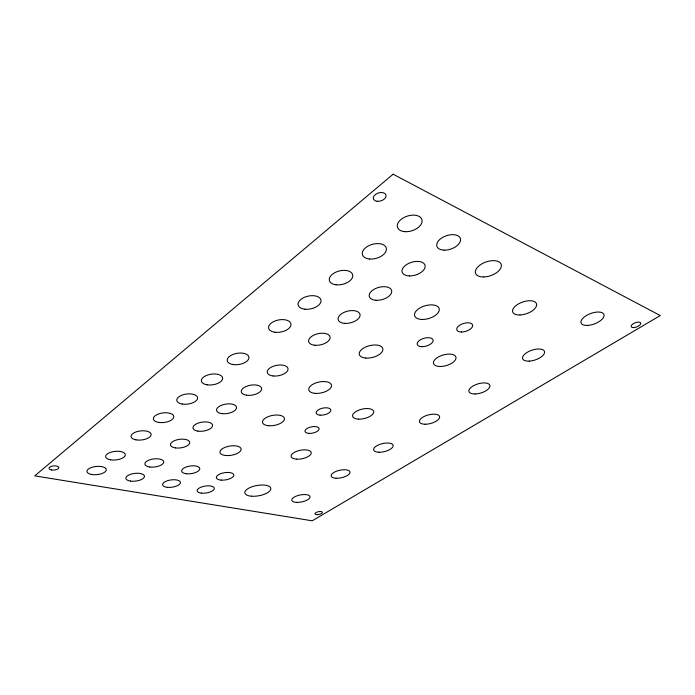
<?xml version="1.0" encoding="UTF-8"?>
<svg xmlns="http://www.w3.org/2000/svg" width="695" height="695" viewBox="0 0 695 695"><rect width="100%" height="100%" fill="white"/><g stroke="black" fill="none" stroke-linecap="round" stroke-linejoin="round"><path stroke-width="1.04" d="M393.127 174.193L34.75 475.875L312.229 520.807L660.25 315.556L393.127 174.193M421.726 346.683A8.244 4.074 -15.7 0 0 433.107 340.159A8.244 4.074 -15.7 0 0 420.553 339.699A8.244 4.074 -15.7 0 0 421.726 346.683M320.039 415.141A7.515 3.44 -11.9 0 0 330.881 410.128A7.515 3.44 -11.9 0 0 319.561 409.164A7.515 3.44 -11.9 0 0 320.039 415.141M251.547 496.213A13.205 5.23 -10 0 0 270.859 488.602A13.205 5.23 -10 0 0 251.069 487.117A13.205 5.23 -10 0 0 251.547 496.213M461.532 332.01A8.288 4.101 -17.2 0 0 472.643 325.078A8.288 4.101 -17.2 0 0 459.882 325.104A8.288 4.101 -17.2 0 0 461.532 332.01M308.797 433.393A7.219 3.197 -11.5 0 0 319.135 428.676A7.219 3.197 -11.5 0 0 308.206 427.877A7.219 3.197 -11.5 0 0 308.797 433.393M405.359 231.696A12.823 7.68 -17.6 0 0 421.969 219.69A12.823 7.68 -17.6 0 0 401.78 218.873A12.823 7.68 -17.6 0 0 405.359 231.696M369.697 259.018A12.388 7.271 -15.5 0 0 386.342 248.237A12.388 7.271 -15.5 0 0 367.012 246.708A12.388 7.271 -15.5 0 0 369.697 259.018M336.05 284.776A12.006 6.872 -13.7 0 0 352.756 275.133A12.006 6.872 -13.7 0 0 334.252 272.979A12.006 6.872 -13.7 0 0 336.05 284.776M305.001 309.206A11.667 6.498 -12.1 0 0 320.951 300.04A11.667 6.498 -12.1 0 0 302.664 298.19A11.667 6.498 -12.1 0 0 305.001 309.206M274.881 332.236A11.372 6.151 -10.7 0 0 290.962 324.035A11.372 6.151 -10.7 0 0 273.448 321.672A11.372 6.151 -10.7 0 0 274.881 332.236M233.025 364.536A10.964 5.656 -9.1 0 0 248.932 357.386A10.964 5.656 -9.1 0 0 232.26 354.737A10.964 5.656 -9.1 0 0 233.025 364.536M207.266 384.83A10.729 5.36 -8.2 0 0 222.609 377.984A10.729 5.36 -8.2 0 0 206.085 375.621A10.729 5.36 -8.2 0 0 207.266 384.83M182.107 404.03A10.503 5.074 -7.5 0 0 197.615 397.931A10.503 5.074 -7.5 0 0 181.829 395.212A10.503 5.074 -7.5 0 0 182.107 404.03M158.781 422.421A10.295 4.813 -6.9 0 0 173.811 416.548A10.295 4.813 -6.9 0 0 158.147 414.098A10.295 4.813 -6.9 0 0 158.781 422.421M135.925 439.839A10.104 4.57 -6.4 0 0 151.128 434.618A10.104 4.57 -6.4 0 0 136.194 431.873A10.104 4.57 -6.4 0 0 135.925 439.839M149.92 467.023A9.504 4.066 -7.1 0 0 163.707 461.81A9.504 4.066 -7.1 0 0 149.19 460.02A9.504 4.066 -7.1 0 0 149.92 467.023M110.627 459.803A9.886 4.292 -5.9 0 0 125.335 454.782A9.886 4.292 -5.9 0 0 110.514 452.341A9.886 4.292 -5.9 0 0 110.627 459.803M91.966 474.529A9.721 4.101 -5.6 0 0 106.3 469.664A9.721 4.101 -5.6 0 0 91.584 467.431A9.721 4.101 -5.6 0 0 91.966 474.529M167.26 487.317A9.018 3.692 -7.7 0 0 180.431 482.443A9.018 3.692 -7.7 0 0 166.791 480.94A9.018 3.692 -7.7 0 0 167.26 487.317M130.46 481.079A9.348 3.883 -6.7 0 0 144.482 476.388A9.348 3.883 -6.7 0 0 130.617 474.294A9.348 3.883 -6.7 0 0 130.46 481.079M186.295 473.729A9.165 3.849 -8.2 0 0 199.821 468.699A9.165 3.849 -8.2 0 0 186.086 467.031A9.165 3.849 -8.2 0 0 186.295 473.729M221.114 480.106A8.853 3.649 -9.1 0 0 233.824 474.937A8.853 3.649 -9.1 0 0 220.289 473.842A8.853 3.649 -9.1 0 0 221.114 480.106M201.42 493.137A8.714 3.501 -8.7 0 0 214.355 488.42A8.714 3.501 -8.7 0 0 201.411 487.021A8.714 3.501 -8.7 0 0 201.42 493.137M376.047 300.283A11.572 6.351 -15 0 0 391.65 290.632A11.572 6.351 -15 0 0 373.632 289.554A11.572 6.351 -15 0 0 376.047 300.283M444.07 250.139A12.362 7.037 -18.6 0 0 460.464 238.837A12.362 7.037 -18.6 0 0 441.377 238.203A12.362 7.037 -18.6 0 0 444.07 250.139M409.494 275.924A11.945 6.689 -16.7 0 0 425.019 265.247A11.945 6.689 -16.7 0 0 406.219 264.821A11.945 6.689 -16.7 0 0 409.494 275.924M344.364 323.331A11.242 6.02 -13.5 0 0 360.062 314.635A11.242 6.02 -13.5 0 0 342.809 312.993A11.242 6.02 -13.5 0 0 344.364 323.331M315.017 345.259A10.946 5.716 -12.2 0 0 330.055 336.971A10.946 5.716 -12.2 0 0 312.985 335.563A10.946 5.716 -12.2 0 0 315.017 345.259M273.126 375.969A10.555 5.291 -10.5 0 0 288.017 368.68A10.555 5.291 -10.5 0 0 271.745 366.917A10.555 5.291 -10.5 0 0 273.126 375.969M246.621 395.22A10.321 5.021 -9.6 0 0 261.668 388.67A10.321 5.021 -9.6 0 0 246.108 386.498A10.321 5.021 -9.6 0 0 246.621 395.22M221.992 413.638A10.104 4.769 -8.9 0 0 236.535 407.348A10.104 4.769 -8.9 0 0 221.097 405.42A10.104 4.769 -8.9 0 0 221.992 413.638M197.893 431.117A9.904 4.535 -8.2 0 0 212.609 425.479A9.904 4.535 -8.2 0 0 197.858 423.212A9.904 4.535 -8.2 0 0 197.893 431.117M175.47 447.901A9.713 4.309 -7.6 0 0 189.752 442.463A9.713 4.309 -7.6 0 0 175.105 440.421A9.713 4.309 -7.6 0 0 175.47 447.901M483.772 276.958A13.57 7.237 -19.2 0 0 501.208 264.465A13.57 7.237 -19.2 0 0 480.08 264.977A13.57 7.237 -19.2 0 0 483.772 276.958M421.57 319.439A12.771 6.629 -16.3 0 0 439.257 309.032A12.771 6.629 -16.3 0 0 419.867 307.998A12.771 6.629 -16.3 0 0 421.57 319.439M365.761 358.055A12.128 6.064 -13.9 0 0 382.902 349.012A12.128 6.064 -13.9 0 0 364.519 347.561A12.128 6.064 -13.9 0 0 365.761 358.055M314.792 393.327A11.589 5.551 -11.9 0 0 331.506 385.438A11.589 5.551 -11.9 0 0 314.062 383.675A11.589 5.551 -11.9 0 0 314.792 393.327M268.73 425.731A11.129 5.082 -10.4 0 0 284.403 418.416A11.129 5.082 -10.4 0 0 267.21 417.061A11.129 5.082 -10.4 0 0 268.73 425.731M225.666 455.494A10.729 4.665 -9.2 0 0 241.139 449.074A10.729 4.665 -9.2 0 0 224.789 447.458A10.729 4.665 -9.2 0 0 225.666 455.494M439.709 366.474A11.65 5.508 -16 0 0 456.007 357.465A11.65 5.508 -16 0 0 438.458 356.926A11.65 5.508 -16 0 0 439.709 366.474M358.49 419.128A10.816 4.839 -13 0 0 373.702 411.562A10.816 4.839 -13 0 0 357.221 410.823A10.816 4.839 -13 0 0 358.49 419.128M296.626 459.16A10.251 4.326 -11.1 0 0 311.256 452.645A10.251 4.326 -11.1 0 0 295.662 451.715A10.251 4.326 -11.1 0 0 296.626 459.16M519.99 314.983A12.588 6.151 -19.2 0 0 536.549 303.932A12.588 6.151 -19.2 0 0 517.245 304.662A12.588 6.151 -19.2 0 0 519.99 314.983M588.187 325.364A12.189 5.525 -20.4 0 0 603.981 314.609A12.189 5.525 -20.4 0 0 585.364 316.199A12.189 5.525 -20.4 0 0 588.187 325.364M529.269 361.113A11.494 5.143 -18.3 0 0 544.498 351.566A11.494 5.143 -18.3 0 0 526.897 352.513A11.494 5.143 -18.3 0 0 529.269 361.113M475.102 393.961A10.912 4.787 -16.4 0 0 489.905 385.473A10.912 4.787 -16.4 0 0 473.217 385.881A10.912 4.787 -16.4 0 0 475.102 393.961M425.149 424.237A10.416 4.448 -14.7 0 0 439.614 416.687A10.416 4.448 -14.7 0 0 423.768 416.653A10.416 4.448 -14.7 0 0 425.149 424.237M378.931 452.245A9.991 4.127 -13.3 0 0 393.135 445.512A9.991 4.127 -13.3 0 0 378.071 445.113A9.991 4.127 -13.3 0 0 378.931 452.245M336.041 478.23A9.626 3.831 -12.1 0 0 350.045 472.226A9.626 3.831 -12.1 0 0 335.72 471.523A9.626 3.831 -12.1 0 0 336.041 478.23M296.765 502.381A9.304 3.562 -11.1 0 0 310.04 496.743A9.304 3.562 -11.1 0 0 295.87 496.273A9.304 3.562 -11.1 0 0 296.765 502.381M377.211 201.307A6.603 4.17 -17 0 0 386.064 195.243A6.603 4.17 -17 0 0 375.778 194.209A6.603 4.17 -17 0 0 377.211 201.307M633.996 327.562A5.108 2.198 -21 0 0 640.747 323.123A5.108 2.198 -21 0 0 633.102 323.827A5.108 2.198 -21 0 0 633.996 327.562M316.981 514.63A3.796 1.39 -11.5 0 0 322.428 512.354A3.796 1.39 -11.5 0 0 316.694 512.224A3.796 1.39 -11.5 0 0 316.981 514.63M51.413 469.942A4.952 2.094 -4.5 0 0 58.867 467.683A4.952 2.094 -4.5 0 0 51.491 466.31A4.952 2.094 -4.5 0 0 51.413 469.942"/></g></svg>
